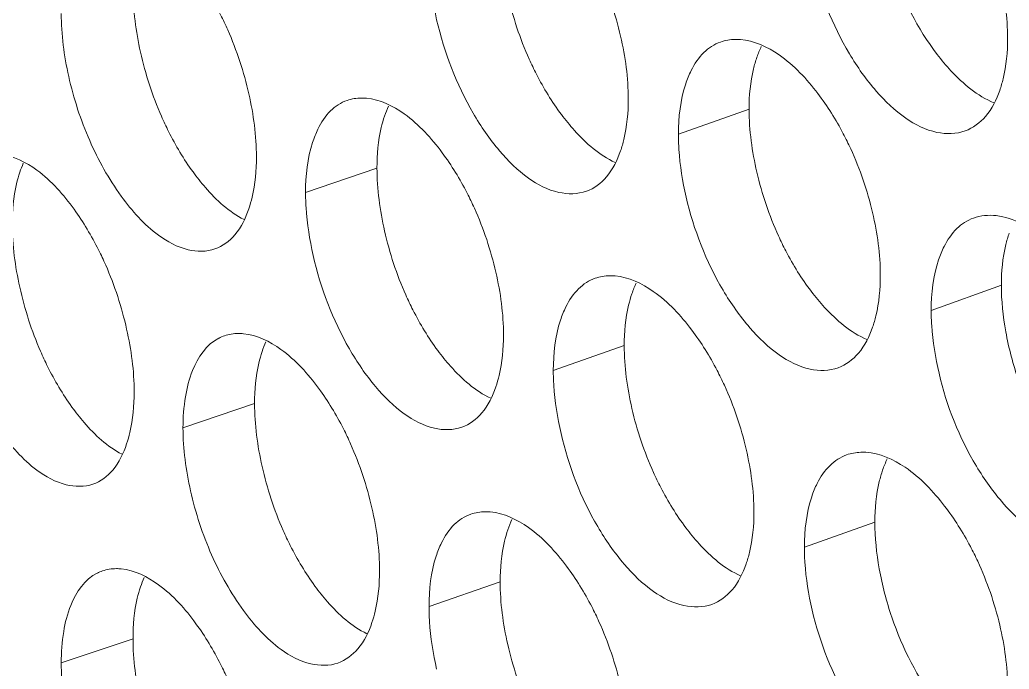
# Model space of a CAD drawing. Header units: millimetres. Extents: x 1177 to 4147, y 93 to 2194.
# Drawn here: x 2513.85 to 2525.84, y 917.84 to 925.72 of the extents above; entities that cross this region are included whole.
import ezdxf

# ---------------------------------------------------------------- set-up
doc = ezdxf.new("R2010")
doc.units = ezdxf.units.MM
doc.header["$LTSCALE"] = 0.1
doc.layers.get('0').update_dxf_attribs({"lineweight": 13})
doc.layers.add('标注', color=251, linetype='Continuous', lineweight=9)

# ---------------------------------------------------------------- blocks, each defined once
blk = doc.blocks.new('02')
at = {"layer": '标注'}
for p, q in [((4372.971, 912.169), (4371.748, 911.735)), ((4366.53, 911.151), (4365.294, 910.726)), ((4377.338, 909.123), (4376.123, 908.683)), ((4370.81, 908.075), (4369.582, 907.644)), ((4364.411, 907.072), (4363.172, 906.65)), ((4375.148, 905.018), (4373.928, 904.582)), ((4368.662, 903.986), (4367.431, 903.557)), ((4362.307, 902.998), (4361.064, 902.579)), ((4362.307, 902.998), (4361.064, 902.579))]:
    blk.add_line(p, q, dxfattribs=at)
for centre, radius, start, end in [((4364.121, 907.566), 0.718, 108.8885, 116.9547), ((4362.005, 903.502), 0.708, 108.7111, 116.4326), ((4362.005, 903.502), 0.708, 108.7111, 116.4326)]:
    blk.add_arc(centre, radius, start, end, dxfattribs=at)
for points, knots in [([(4375.148, 916.268), (4375.148, 915.998), (4375.207, 915.437), (4375.492, 914.347), (4375.886, 913.567), (4376.229, 913.118)], [0, 0, 0, 0, 0.240361, 0.498273, 1, 1, 1, 1]), ([(4375.148, 916.268), (4375.148, 915.998), (4375.207, 915.437), (4375.492, 914.347), (4375.886, 913.567), (4376.229, 913.118)], [0, 0, 0, 0, 0.240361, 0.498273, 1, 1, 1, 1]), ([(4377.446, 913.397), (4377.446, 913.762), (4377.339, 914.516), (4377.093, 915.235), (4376.929, 915.589)], [0, 0, 0, 0, 0.483858, 1, 1, 1, 1]), ([(4377.446, 913.397), (4377.446, 913.762), (4377.339, 914.516), (4377.093, 915.235), (4376.929, 915.589)], [0, 0, 0, 0, 0.483858, 1, 1, 1, 1]), ([(4368.662, 915.236), (4368.662, 914.87), (4368.766, 914.115), (4369.005, 913.393), (4369.165, 913.038)], [0, 0, 0, 0, 0.484147, 1, 1, 1, 1]), ([(4367.431, 914.807), (4367.431, 914.72), (4367.444, 914.354), (4367.501, 913.991), (4367.563, 913.719)], [0, 0, 0, 0, 0.237523, 1, 1, 1, 1]), ([(4374.063, 914.744), (4374.195, 914.18), (4374.509, 913.376), (4375.131, 912.495), (4375.493, 912.146), (4375.683, 912.014)], [0, 0, 0, 0, 0.538094, 0.785773, 1, 1, 1, 1]), ([(4374.063, 914.744), (4374.195, 914.18), (4374.509, 913.376), (4375.131, 912.495), (4375.493, 912.146), (4375.683, 912.014)], [0, 0, 0, 0, 0.538094, 0.785773, 1, 1, 1, 1]), ([(4363.947, 913.544), (4363.908, 913.632), (4363.749, 913.967), (4363.558, 914.287), (4363.396, 914.508)], [0, 0, 0, 0, 0.2595, 1, 1, 1, 1]), ([(4370.88, 912.348), (4370.88, 912.713), (4370.775, 913.468), (4370.534, 914.189), (4370.373, 914.543)], [0, 0, 0, 0, 0.483972, 1, 1, 1, 1]), ([(4362.307, 914.248), (4362.307, 913.882), (4362.409, 913.127), (4362.643, 912.404), (4362.799, 912.047)], [0, 0, 0, 0, 0.484262, 1, 1, 1, 1]), ([(4361.064, 913.829), (4361.064, 913.463), (4361.166, 912.707), (4361.515, 911.63), (4362.038, 910.691), (4362.498, 910.171), (4362.749, 909.987)], [0, 0, 0, 0, 0.254669, 0.526003, 0.783257, 1, 1, 1, 1]), ([(4367.563, 913.719), (4367.692, 913.155), (4368, 912.349), (4368.609, 911.463), (4368.965, 911.111), (4369.151, 910.978)], [0, 0, 0, 0, 0.539288, 0.786761, 1, 1, 1, 1]), ([(4364.444, 911.345), (4364.444, 911.711), (4364.34, 912.466), (4364.104, 913.188), (4363.947, 913.544)], [0, 0, 0, 0, 0.484088, 1, 1, 1, 1]), ([(4372.82, 913.377), (4372.79, 913.379), (4372.674, 913.383), (4372.557, 913.363), (4372.475, 913.334)], [0, 0, 0, 0, 0.258462, 1, 1, 1, 1]), ([(4374.16, 912.442), (4373.969, 912.694), (4373.59, 913.108), (4373.059, 913.358), (4372.82, 913.377)], [0, 0, 0, 0, 0.568222, 1, 1, 1, 1]), ([(4377.31, 912.497), (4377.333, 912.562), (4377.418, 912.855), (4377.446, 913.162), (4377.446, 913.397)], [0, 0, 0, 0, 0.228067, 1, 1, 1, 1]), ([(4377.31, 912.497), (4377.333, 912.562), (4377.418, 912.855), (4377.446, 913.162), (4377.446, 913.397)], [0, 0, 0, 0, 0.228067, 1, 1, 1, 1]), ([(4372.475, 913.334), (4372.369, 913.296), (4372.16, 913.16), (4372.025, 912.954), (4371.968, 912.84)], [0, 0, 0, 0, 0.469011, 1, 1, 1, 1]), ([(4369.165, 913.038), (4369.204, 912.95), (4369.364, 912.616), (4369.558, 912.298), (4369.722, 912.078)], [0, 0, 0, 0, 0.259343, 1, 1, 1, 1]), ([(4373.106, 913.069), (4373.083, 913.004), (4372.999, 912.711), (4372.971, 912.404), (4372.971, 912.169)], [0, 0, 0, 0, 0.227704, 1, 1, 1, 1]), ([(4376.229, 913.118), (4376.303, 913.021), (4376.579, 912.69), (4376.924, 912.401), (4377.209, 912.281)], [0, 0, 0, 0, 0.284248, 1, 1, 1, 1]), ([(4376.229, 913.118), (4376.303, 913.021), (4376.579, 912.69), (4376.924, 912.401), (4377.209, 912.281)], [0, 0, 0, 0, 0.284248, 1, 1, 1, 1]), ([(4371.968, 912.84), (4371.931, 912.766), (4371.791, 912.414), (4371.748, 912.029), (4371.748, 911.735)], [0, 0, 0, 0, 0.22018, 1, 1, 1, 1]), ([(4366.348, 912.36), (4366.319, 912.363), (4366.207, 912.368), (4366.092, 912.35), (4366.013, 912.322)], [0, 0, 0, 0, 0.258691, 1, 1, 1, 1]), ([(4367.658, 911.417), (4367.471, 911.668), (4367.104, 912.082), (4366.583, 912.338), (4366.348, 912.36)], [0, 0, 0, 0, 0.570063, 1, 1, 1, 1]), ([(4370.746, 911.449), (4370.769, 911.514), (4370.852, 911.807), (4370.88, 912.113), (4370.88, 912.348)], [0, 0, 0, 0, 0.227639, 1, 1, 1, 1]), ([(4374.73, 911.485), (4374.689, 911.573), (4374.525, 911.906), (4374.327, 912.223), (4374.16, 912.442)], [0, 0, 0, 0, 0.259052, 1, 1, 1, 1]), ([(4376.713, 911.795), (4376.848, 911.844), (4377.113, 912.045), (4377.254, 912.335), (4377.31, 912.497)], [0, 0, 0, 0, 0.457514, 1, 1, 1, 1]), ([(4376.713, 911.795), (4376.848, 911.844), (4377.113, 912.045), (4377.254, 912.335), (4377.31, 912.497)], [0, 0, 0, 0, 0.457514, 1, 1, 1, 1]), ([(4366.013, 912.322), (4365.907, 912.286), (4365.697, 912.148), (4365.563, 911.94), (4365.507, 911.825)], [0, 0, 0, 0, 0.466707, 1, 1, 1, 1]), ([(4362.799, 912.047), (4362.838, 911.959), (4362.995, 911.624), (4363.185, 911.304), (4363.346, 911.083)], [0, 0, 0, 0, 0.259611, 1, 1, 1, 1]), ([(4366.661, 912.05), (4366.639, 911.985), (4366.557, 911.692), (4366.53, 911.386), (4366.53, 911.151)], [0, 0, 0, 0, 0.22728, 1, 1, 1, 1]), ([(4369.722, 912.078), (4369.793, 911.983), (4370.056, 911.659), (4370.382, 911.372), (4370.654, 911.247)], [0, 0, 0, 0, 0.283758, 1, 1, 1, 1]), ([(4372.971, 912.169), (4372.971, 911.804), (4373.077, 911.048), (4373.319, 910.328), (4373.48, 909.974)], [0, 0, 0, 0, 0.484071, 1, 1, 1, 1]), ([(4375.683, 912.014), (4375.845, 911.902), (4376.176, 911.733), (4376.559, 911.739), (4376.713, 911.795)], [0, 0, 0, 0, 0.547253, 1, 1, 1, 1]), ([(4375.683, 912.014), (4375.845, 911.902), (4376.176, 911.733), (4376.559, 911.739), (4376.713, 911.795)], [0, 0, 0, 0, 0.547253, 1, 1, 1, 1]), ([(4365.507, 911.825), (4365.471, 911.751), (4365.335, 911.4), (4365.294, 911.019), (4365.294, 910.726)], [0, 0, 0, 0, 0.219714, 1, 1, 1, 1]), ([(4371.748, 911.735), (4371.748, 911.648), (4371.761, 911.282), (4371.819, 910.919), (4371.882, 910.647)], [0, 0, 0, 0, 0.237569, 1, 1, 1, 1]), ([(4361.287, 910.436), (4361.104, 910.688), (4360.746, 911.103), (4360.235, 911.365), (4360.004, 911.389)], [0, 0, 0, 0, 0.572175, 1, 1, 1, 1]), ([(4364.312, 910.447), (4364.334, 910.512), (4364.416, 910.805), (4364.444, 911.111), (4364.444, 911.345)], [0, 0, 0, 0, 0.227216, 1, 1, 1, 1]), ([(4368.216, 910.455), (4368.177, 910.543), (4368.016, 910.877), (4367.822, 911.196), (4367.658, 911.417)], [0, 0, 0, 0, 0.259321, 1, 1, 1, 1]), ([(4370.154, 910.749), (4370.289, 910.797), (4370.553, 910.997), (4370.691, 911.287), (4370.746, 911.449)], [0, 0, 0, 0, 0.455161, 1, 1, 1, 1]), ([(4375.243, 909.292), (4375.243, 909.657), (4375.137, 910.412), (4374.892, 911.131), (4374.73, 911.485)], [0, 0, 0, 0, 0.483896, 1, 1, 1, 1]), ([(4366.53, 911.151), (4366.53, 910.786), (4366.633, 910.03), (4366.87, 909.308), (4367.028, 908.952)], [0, 0, 0, 0, 0.484186, 1, 1, 1, 1]), ([(4360.347, 911.077), (4360.325, 911.012), (4360.245, 910.719), (4360.218, 910.413), (4360.218, 910.179)], [0, 0, 0, 0, 0.22686, 1, 1, 1, 1]), ([(4363.346, 911.083), (4363.413, 910.99), (4363.663, 910.674), (4363.971, 910.391), (4364.229, 910.26)], [0, 0, 0, 0, 0.283164, 1, 1, 1, 1]), ([(4369.151, 910.978), (4369.309, 910.865), (4369.629, 910.695), (4370.004, 910.696), (4370.154, 910.749)], [0, 0, 0, 0, 0.548694, 1, 1, 1, 1]), ([(4365.294, 910.726), (4365.294, 910.639), (4365.307, 910.273), (4365.364, 909.909), (4365.426, 909.637)], [0, 0, 0, 0, 0.237501, 1, 1, 1, 1]), ([(4371.882, 910.647), (4372.013, 910.083), (4372.325, 909.279), (4372.943, 908.396), (4373.303, 908.045), (4373.491, 907.914)], [0, 0, 0, 0, 0.538492, 0.786102, 1, 1, 1, 1]), ([(4361.834, 909.471), (4361.795, 909.559), (4361.638, 909.894), (4361.447, 910.214), (4361.287, 910.436)], [0, 0, 0, 0, 0.259589, 1, 1, 1, 1]), ([(4363.726, 909.749), (4363.86, 909.795), (4364.123, 909.995), (4364.258, 910.285), (4364.312, 910.447)], [0, 0, 0, 0, 0.452702, 1, 1, 1, 1]), ([(4368.72, 908.259), (4368.72, 908.624), (4368.616, 909.379), (4368.376, 910.1), (4368.216, 910.455)], [0, 0, 0, 0, 0.484011, 1, 1, 1, 1]), ([(4378.566, 909.402), (4378.435, 909.571), (4378.17, 909.868), (4377.724, 910.196), (4377.275, 910.354), (4376.979, 910.329), (4376.855, 910.284)], [0, 0, 0, 0, 0.313876, 0.582158, 0.805693, 1, 1, 1, 1]), ([(4360.218, 910.179), (4360.218, 909.813), (4360.319, 909.057), (4360.551, 908.334), (4360.707, 907.976)], [0, 0, 0, 0, 0.484301, 1, 1, 1, 1]), ([(4376.855, 910.284), (4376.749, 910.246), (4376.54, 910.109), (4376.404, 909.905), (4376.347, 909.792)], [0, 0, 0, 0, 0.470447, 1, 1, 1, 1]), ([(4362.749, 909.987), (4362.902, 909.875), (4363.212, 909.703), (4363.579, 909.699), (4363.726, 909.749)], [0, 0, 0, 0, 0.550215, 1, 1, 1, 1]), ([(4373.48, 909.974), (4373.52, 909.886), (4373.683, 909.553), (4373.88, 909.235), (4374.046, 909.016)], [0, 0, 0, 0, 0.259163, 1, 1, 1, 1]), ([(4377.474, 910.024), (4377.451, 909.958), (4377.366, 909.665), (4377.338, 909.358), (4377.338, 909.123)], [0, 0, 0, 0, 0.227989, 1, 1, 1, 1]), ([(4376.347, 909.792), (4376.309, 909.717), (4376.166, 909.365), (4376.123, 908.979), (4376.123, 908.683)], [0, 0, 0, 0, 0.220518, 1, 1, 1, 1]), ([(4358.971, 909.762), (4358.971, 909.396), (4359.072, 908.64), (4359.418, 907.563), (4359.938, 906.623), (4360.395, 906.102), (4360.644, 905.917)], [0, 0, 0, 0, 0.254863, 0.526363, 0.783591, 1, 1, 1, 1]), ([(4365.426, 909.637), (4365.554, 909.073), (4365.859, 908.267), (4366.464, 907.379), (4366.817, 907.026), (4367.003, 906.893)], [0, 0, 0, 0, 0.539686, 0.787091, 1, 1, 1, 1]), ([(4362.327, 907.271), (4362.327, 907.636), (4362.225, 908.392), (4361.99, 909.114), (4361.834, 909.471)], [0, 0, 0, 0, 0.484127, 1, 1, 1, 1]), ([(4370.651, 909.283), (4370.621, 909.285), (4370.505, 909.29), (4370.388, 909.27), (4370.307, 909.242)], [0, 0, 0, 0, 0.258637, 1, 1, 1, 1]), ([(4371.978, 908.345), (4371.789, 908.596), (4371.414, 909.01), (4370.888, 909.262), (4370.651, 909.283)], [0, 0, 0, 0, 0.568686, 1, 1, 1, 1]), ([(4375.108, 908.392), (4375.131, 908.458), (4375.215, 908.75), (4375.243, 909.057), (4375.243, 909.292)], [0, 0, 0, 0, 0.227924, 1, 1, 1, 1]), ([(4370.307, 909.242), (4370.2, 909.204), (4369.991, 909.068), (4369.857, 908.861), (4369.8, 908.747)], [0, 0, 0, 0, 0.468263, 1, 1, 1, 1]), ([(4377.338, 909.123), (4377.338, 908.853), (4377.398, 908.291), (4377.685, 907.202), (4378.082, 906.423), (4378.426, 905.975)], [0, 0, 0, 0, 0.240288, 0.498123, 1, 1, 1, 1]), ([(4367.028, 908.952), (4367.067, 908.865), (4367.227, 908.53), (4367.419, 908.212), (4367.582, 907.991)], [0, 0, 0, 0, 0.259432, 1, 1, 1, 1]), ([(4370.943, 908.974), (4370.921, 908.909), (4370.838, 908.616), (4370.81, 908.31), (4370.81, 908.075)], [0, 0, 0, 0, 0.227562, 1, 1, 1, 1]), ([(4374.046, 909.016), (4374.119, 908.92), (4374.391, 908.591), (4374.729, 908.303), (4375.01, 908.181)], [0, 0, 0, 0, 0.284096, 1, 1, 1, 1]), ([(4369.8, 908.747), (4369.763, 908.672), (4369.624, 908.321), (4369.582, 907.937), (4369.582, 907.644)], [0, 0, 0, 0, 0.220019, 1, 1, 1, 1]), ([(4376.123, 908.683), (4376.123, 908.596), (4376.136, 908.231), (4376.195, 907.867), (4376.259, 907.596)], [0, 0, 0, 0, 0.237616, 1, 1, 1, 1]), ([(4364.219, 908.281), (4364.19, 908.284), (4364.079, 908.289), (4363.966, 908.272), (4363.888, 908.245)], [0, 0, 0, 0, 0.25872, 1, 1, 1, 1]), ([(4365.52, 907.335), (4365.334, 907.586), (4364.97, 908.001), (4364.453, 908.259), (4364.219, 908.281)], [0, 0, 0, 0, 0.570761, 1, 1, 1, 1]), ([(4368.587, 907.36), (4368.61, 907.425), (4368.692, 907.718), (4368.72, 908.024), (4368.72, 908.259)], [0, 0, 0, 0, 0.227498, 1, 1, 1, 1]), ([(4372.544, 907.387), (4372.504, 907.474), (4372.341, 907.808), (4372.144, 908.126), (4371.978, 908.345)], [0, 0, 0, 0, 0.259142, 1, 1, 1, 1]), ([(4374.512, 907.691), (4374.648, 907.74), (4374.912, 907.941), (4375.052, 908.231), (4375.108, 908.392)], [0, 0, 0, 0, 0.456741, 1, 1, 1, 1]), ([(4363.795, 908.206), (4363.579, 908.096), (4363.334, 907.727), (4363.197, 907.17), (4363.172, 906.83), (4363.172, 906.65)], [0, 0, 0, 0, 0.417976, 0.688317, 1, 1, 1, 1]), ([(4370.81, 908.075), (4370.81, 907.709), (4370.914, 906.954), (4371.155, 906.233), (4371.315, 905.878)], [0, 0, 0, 0, 0.484109, 1, 1, 1, 1]), ([(4360.707, 907.976), (4360.745, 907.888), (4360.901, 907.553), (4361.09, 907.233), (4361.249, 907.011)], [0, 0, 0, 0, 0.2597, 1, 1, 1, 1]), ([(4364.542, 907.971), (4364.52, 907.906), (4364.438, 907.613), (4364.411, 907.307), (4364.411, 907.072)], [0, 0, 0, 0, 0.22714, 1, 1, 1, 1]), ([(4367.582, 907.991), (4367.652, 907.897), (4367.911, 907.576), (4368.231, 907.29), (4368.498, 907.163)], [0, 0, 0, 0, 0.283571, 1, 1, 1, 1]), ([(4373.491, 907.914), (4373.652, 907.801), (4373.979, 907.631), (4374.36, 907.637), (4374.512, 907.691)], [0, 0, 0, 0, 0.547725, 1, 1, 1, 1]), ([(4369.582, 907.644), (4369.582, 907.557), (4369.595, 907.191), (4369.653, 906.827), (4369.716, 906.555)], [0, 0, 0, 0, 0.237546, 1, 1, 1, 1]), ([(4376.259, 907.596), (4376.391, 907.032), (4376.708, 906.228), (4377.334, 905.349), (4377.698, 905.001), (4377.889, 904.87)], [0, 0, 0, 0, 0.537696, 0.785444, 1, 1, 1, 1]), ([(4373.055, 905.192), (4373.055, 905.558), (4372.949, 906.312), (4372.706, 907.032), (4372.544, 907.387)], [0, 0, 0, 0, 0.483934, 1, 1, 1, 1]), ([(4362.197, 906.373), (4362.219, 906.438), (4362.3, 906.731), (4362.327, 907.036), (4362.327, 907.271)], [0, 0, 0, 0, 0.227075, 1, 1, 1, 1]), ([(4366.074, 906.372), (4366.035, 906.46), (4365.876, 906.795), (4365.683, 907.114), (4365.52, 907.335)], [0, 0, 0, 0, 0.25941, 1, 1, 1, 1]), ([(4367.997, 906.661), (4368.131, 906.708), (4368.395, 906.908), (4368.532, 907.198), (4368.587, 907.36)], [0, 0, 0, 0, 0.454353, 1, 1, 1, 1]), ([(4364.411, 907.072), (4364.411, 906.706), (4364.514, 905.951), (4364.749, 905.228), (4364.907, 904.872)], [0, 0, 0, 0, 0.484224, 1, 1, 1, 1]), ([(4361.249, 907.011), (4361.316, 906.92), (4361.561, 906.606), (4361.863, 906.324), (4362.117, 906.192)], [0, 0, 0, 0, 0.282942, 1, 1, 1, 1]), ([(4367.003, 906.893), (4367.159, 906.78), (4367.475, 906.609), (4367.848, 906.609), (4367.997, 906.661)], [0, 0, 0, 0, 0.549192, 1, 1, 1, 1]), ([(4363.172, 906.65), (4363.172, 906.284), (4363.275, 905.528), (4363.626, 904.452), (4364.153, 903.514), (4364.616, 902.996), (4364.869, 902.812)], [0, 0, 0, 0, 0.254475, 0.525644, 0.782923, 1, 1, 1, 1]), ([(4369.716, 906.555), (4369.845, 905.991), (4370.155, 905.186), (4370.769, 904.302), (4371.126, 903.951), (4371.314, 903.818)], [0, 0, 0, 0, 0.53889, 0.786432, 1, 1, 1, 1]), ([(4361.612, 905.676), (4361.746, 905.721), (4362.008, 905.921), (4362.143, 906.211), (4362.197, 906.373)], [0, 0, 0, 0, 0.451858, 1, 1, 1, 1]), ([(4366.575, 904.174), (4366.575, 904.54), (4366.471, 905.295), (4366.233, 906.016), (4366.074, 906.372)], [0, 0, 0, 0, 0.484049, 1, 1, 1, 1]), ([(4374.658, 906.182), (4374.552, 906.143), (4374.343, 906.007), (4374.208, 905.802), (4374.15, 905.688)], [0, 0, 0, 0, 0.469738, 1, 1, 1, 1]), ([(4374.992, 906.227), (4374.963, 906.229), (4374.85, 906.23), (4374.737, 906.21), (4374.658, 906.182)], [0, 0, 0, 0, 0.257824, 1, 1, 1, 1]), ([(4376.356, 905.295), (4376.161, 905.548), (4375.776, 905.966), (4375.235, 906.212), (4374.992, 906.227)], [0, 0, 0, 0, 0.568444, 1, 1, 1, 1]), ([(4360.644, 905.917), (4360.796, 905.804), (4361.102, 905.632), (4361.467, 905.627), (4361.612, 905.676)], [0, 0, 0, 0, 0.550741, 1, 1, 1, 1]), ([(4371.315, 905.878), (4371.355, 905.791), (4371.516, 905.457), (4371.712, 905.139), (4371.877, 904.92)], [0, 0, 0, 0, 0.259253, 1, 1, 1, 1]), ([(4375.283, 905.919), (4375.26, 905.853), (4375.176, 905.56), (4375.148, 905.253), (4375.148, 905.018)], [0, 0, 0, 0, 0.227846, 1, 1, 1, 1]), ([(4374.15, 905.688), (4374.113, 905.614), (4373.971, 905.262), (4373.928, 904.876), (4373.928, 904.582)], [0, 0, 0, 0, 0.220347, 1, 1, 1, 1]), ([(4368.153, 905.155), (4368.046, 905.118), (4367.837, 904.98), (4367.703, 904.773), (4367.646, 904.658)], [0, 0, 0, 0, 0.467496, 1, 1, 1, 1]), ([(4368.492, 905.194), (4368.463, 905.196), (4368.349, 905.201), (4368.233, 905.183), (4368.153, 905.155)], [0, 0, 0, 0, 0.258663, 1, 1, 1, 1]), ([(4369.811, 904.254), (4369.623, 904.504), (4369.252, 904.919), (4368.729, 905.173), (4368.492, 905.194)], [0, 0, 0, 0, 0.569371, 1, 1, 1, 1]), ([(4372.92, 904.293), (4372.943, 904.358), (4373.026, 904.651), (4373.055, 904.958), (4373.055, 905.192)], [0, 0, 0, 0, 0.227782, 1, 1, 1, 1]), ([(4376.929, 904.339), (4376.889, 904.426), (4376.724, 904.759), (4376.524, 905.076), (4376.356, 905.295)], [0, 0, 0, 0, 0.258962, 1, 1, 1, 1]), ([(4375.148, 905.018), (4375.148, 904.748), (4375.207, 904.187), (4375.492, 903.097), (4375.886, 902.317), (4376.229, 901.868)], [0, 0, 0, 0, 0.240361, 0.498273, 1, 1, 1, 1]), ([(4364.907, 904.872), (4364.945, 904.784), (4365.103, 904.45), (4365.295, 904.131), (4365.457, 903.91)], [0, 0, 0, 0, 0.259522, 1, 1, 1, 1]), ([(4368.795, 904.885), (4368.772, 904.82), (4368.69, 904.527), (4368.662, 904.22), (4368.662, 903.986)], [0, 0, 0, 0, 0.227421, 1, 1, 1, 1]), ([(4371.877, 904.92), (4371.949, 904.824), (4372.216, 904.498), (4372.548, 904.21), (4372.825, 904.086)], [0, 0, 0, 0, 0.283932, 1, 1, 1, 1]), ([(4367.646, 904.658), (4367.61, 904.584), (4367.472, 904.233), (4367.431, 903.85), (4367.431, 903.557)], [0, 0, 0, 0, 0.219864, 1, 1, 1, 1]), ([(4373.928, 904.582), (4373.928, 904.495), (4373.941, 904.129), (4374, 903.765), (4374.063, 903.494)], [0, 0, 0, 0, 0.237593, 1, 1, 1, 1]), ([(4377.446, 902.147), (4377.446, 902.512), (4377.339, 903.266), (4377.093, 903.985), (4376.929, 904.339)], [0, 0, 0, 0, 0.483858, 1, 1, 1, 1]), ([(4361.689, 904.136), (4361.473, 904.029), (4361.227, 903.659), (4361.089, 903.101), (4361.064, 902.76), (4361.064, 902.579)], [0, 0, 0, 0, 0.41671, 0.687379, 1, 1, 1, 1]), ([(4361.689, 904.136), (4361.473, 904.029), (4361.227, 903.659), (4361.089, 903.101), (4361.064, 902.76), (4361.064, 902.579)], [0, 0, 0, 0, 0.41671, 0.687379, 1, 1, 1, 1]), ([(4362.104, 904.207), (4362.076, 904.21), (4361.966, 904.216), (4361.855, 904.199), (4361.778, 904.173)], [0, 0, 0, 0, 0.258751, 1, 1, 1, 1]), ([(4362.104, 904.207), (4362.076, 904.21), (4361.966, 904.216), (4361.855, 904.199), (4361.778, 904.173)], [0, 0, 0, 0, 0.258751, 1, 1, 1, 1]), ([(4363.396, 903.258), (4363.212, 903.51), (4362.851, 903.924), (4362.336, 904.185), (4362.104, 904.207)], [0, 0, 0, 0, 0.571465, 1, 1, 1, 1]), ([(4363.396, 903.258), (4363.212, 903.51), (4362.851, 903.924), (4362.336, 904.185), (4362.104, 904.207)], [0, 0, 0, 0, 0.571465, 1, 1, 1, 1]), ([(4366.443, 903.276), (4366.465, 903.341), (4366.547, 903.634), (4366.575, 903.94), (4366.575, 904.174)], [0, 0, 0, 0, 0.227356, 1, 1, 1, 1]), ([(4370.373, 903.293), (4370.333, 903.381), (4370.172, 903.715), (4369.976, 904.033), (4369.811, 904.254)], [0, 0, 0, 0, 0.259231, 1, 1, 1, 1]), ([(4372.326, 903.593), (4372.461, 903.641), (4372.725, 903.841), (4372.864, 904.132), (4372.92, 904.293)], [0, 0, 0, 0, 0.455957, 1, 1, 1, 1]), ([(4368.662, 903.986), (4368.662, 903.62), (4368.766, 902.865), (4369.005, 902.143), (4369.165, 901.788)], [0, 0, 0, 0, 0.484147, 1, 1, 1, 1]), ([(4362.437, 903.896), (4362.415, 903.831), (4362.334, 903.538), (4362.307, 903.233), (4362.307, 902.998)], [0, 0, 0, 0, 0.227, 1, 1, 1, 1]), ([(4362.437, 903.896), (4362.415, 903.831), (4362.334, 903.538), (4362.307, 903.233), (4362.307, 902.998)], [0, 0, 0, 0, 0.227, 1, 1, 1, 1]), ([(4365.457, 903.91), (4365.525, 903.816), (4365.779, 903.497), (4366.093, 903.213), (4366.356, 903.084)], [0, 0, 0, 0, 0.283373, 1, 1, 1, 1]), ([(4371.314, 903.818), (4371.473, 903.706), (4371.797, 903.536), (4372.175, 903.539), (4372.326, 903.593)], [0, 0, 0, 0, 0.548205, 1, 1, 1, 1]), ([(4367.431, 903.557), (4367.431, 903.47), (4367.444, 903.104), (4367.501, 902.741), (4367.563, 902.469)], [0, 0, 0, 0, 0.237523, 1, 1, 1, 1]), ([(4374.063, 903.494), (4374.195, 902.93), (4374.509, 902.126), (4375.131, 901.245), (4375.493, 900.896), (4375.683, 900.764)], [0, 0, 0, 0, 0.538094, 0.785773, 1, 1, 1, 1]), ([(4365.854, 902.577), (4365.988, 902.624), (4366.251, 902.824), (4366.388, 903.114), (4366.443, 903.276)], [0, 0, 0, 0, 0.453533, 1, 1, 1, 1]), ([(4370.88, 901.098), (4370.88, 901.463), (4370.775, 902.218), (4370.534, 902.939), (4370.373, 903.293)], [0, 0, 0, 0, 0.483972, 1, 1, 1, 1]), ([(4363.947, 902.294), (4363.908, 902.382), (4363.749, 902.717), (4363.558, 903.037), (4363.396, 903.258)], [0, 0, 0, 0, 0.2595, 1, 1, 1, 1]), ([(4363.947, 902.294), (4363.908, 902.382), (4363.749, 902.717), (4363.558, 903.037), (4363.396, 903.258)], [0, 0, 0, 0, 0.2595, 1, 1, 1, 1]), ([(4362.307, 902.998), (4362.307, 902.632), (4362.409, 901.877), (4362.643, 901.154), (4362.799, 900.797)], [0, 0, 0, 0, 0.484262, 1, 1, 1, 1]), ([(4362.307, 902.998), (4362.307, 902.632), (4362.409, 901.877), (4362.643, 901.154), (4362.799, 900.797)], [0, 0, 0, 0, 0.484262, 1, 1, 1, 1]), ([(4364.869, 902.812), (4365.023, 902.7), (4365.337, 902.528), (4365.706, 902.526), (4365.854, 902.577)], [0, 0, 0, 0, 0.549699, 1, 1, 1, 1]), ([(4361.064, 902.579), (4361.064, 902.213), (4361.166, 901.457), (4361.515, 900.38), (4362.038, 899.441), (4362.498, 898.921), (4362.749, 898.737)], [0, 0, 0, 0, 0.254669, 0.526003, 0.783257, 1, 1, 1, 1]), ([(4361.064, 902.579), (4361.064, 902.213), (4361.166, 901.457), (4361.515, 900.38), (4362.038, 899.441), (4362.498, 898.921), (4362.749, 898.737)], [0, 0, 0, 0, 0.254669, 0.526003, 0.783257, 1, 1, 1, 1])]:
    blk.add_open_spline(points, degree=3, knots=knots, dxfattribs=at)
for points in [[(4373.183, 913.258), (4373.153, 913.197), (4373.128, 913.133), (4373.106, 913.069)], [(4366.73, 912.225), (4366.704, 912.168), (4366.681, 912.11), (4366.661, 912.05)], [(4360.408, 911.236), (4360.385, 911.184), (4360.365, 911.131), (4360.347, 911.077)], [(4371.018, 909.159), (4370.989, 909.099), (4370.964, 909.037), (4370.943, 908.974)], [(4364.608, 908.141), (4364.583, 908.085), (4364.561, 908.029), (4364.542, 907.971)], [(4375.363, 906.112), (4375.332, 906.05), (4375.305, 905.985), (4375.283, 905.919)], [(4368.867, 905.065), (4368.839, 905.006), (4368.816, 904.946), (4368.795, 904.885)], [(4362.501, 904.061), (4362.477, 904.007), (4362.456, 903.952), (4362.437, 903.896)], [(4362.501, 904.061), (4362.477, 904.007), (4362.456, 903.952), (4362.437, 903.896)]]:
    blk.add_open_spline(points, degree=3, dxfattribs=at)

msp = doc.modelspace()

# ---------------------------------------------------------------- block references
at = {"xscale": 0.7, "yscale": 0.7, "zscale": 0.7}
msp.add_blockref('02', (-538.391, 286.112), dxfattribs=at)

doc.saveas('drawing.dxf')
